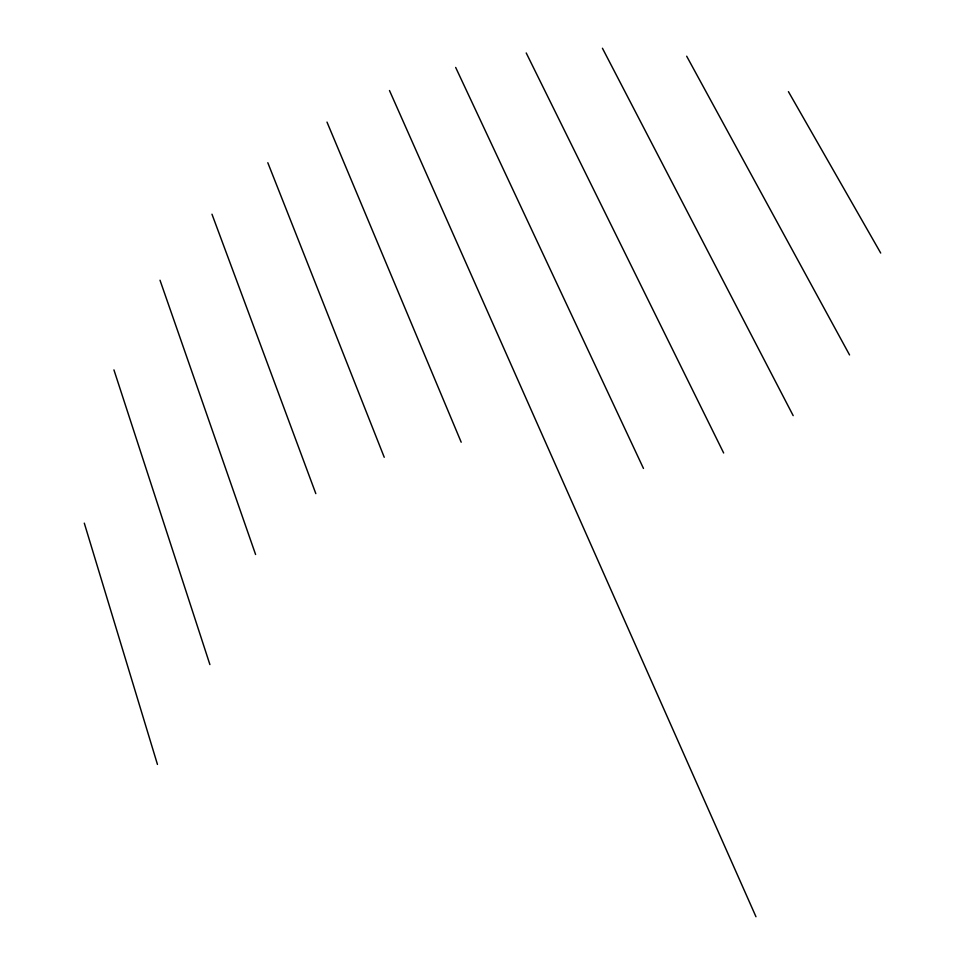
<?xml version="1.0" encoding="UTF-8"?>
<svg xmlns="http://www.w3.org/2000/svg" width="965" height="965" viewBox="0 0 965 965"><rect width="100%" height="100%" fill="white"/><g stroke="black" fill="none" stroke-linecap="round" stroke-linejoin="round"><path stroke-width="1.45" d="M788.429 91.651L880.707 253.047M686.682 56.223L849.55 354.939M602.437 48.25L793.182 415.638M526.215 52.954L723.654 452.983M455.661 67.429L643.474 468.435M389.486 90.529L755.981 916.75M326.99 122.085L461.198 442.211M267.812 162.723L384.239 457.277M211.974 214.206L315.82 493.622M160.009 280.224L255.592 554.501M113.93 369.885L209.9 664.571M84.293 523.139L157.452 764.425"/></g></svg>
